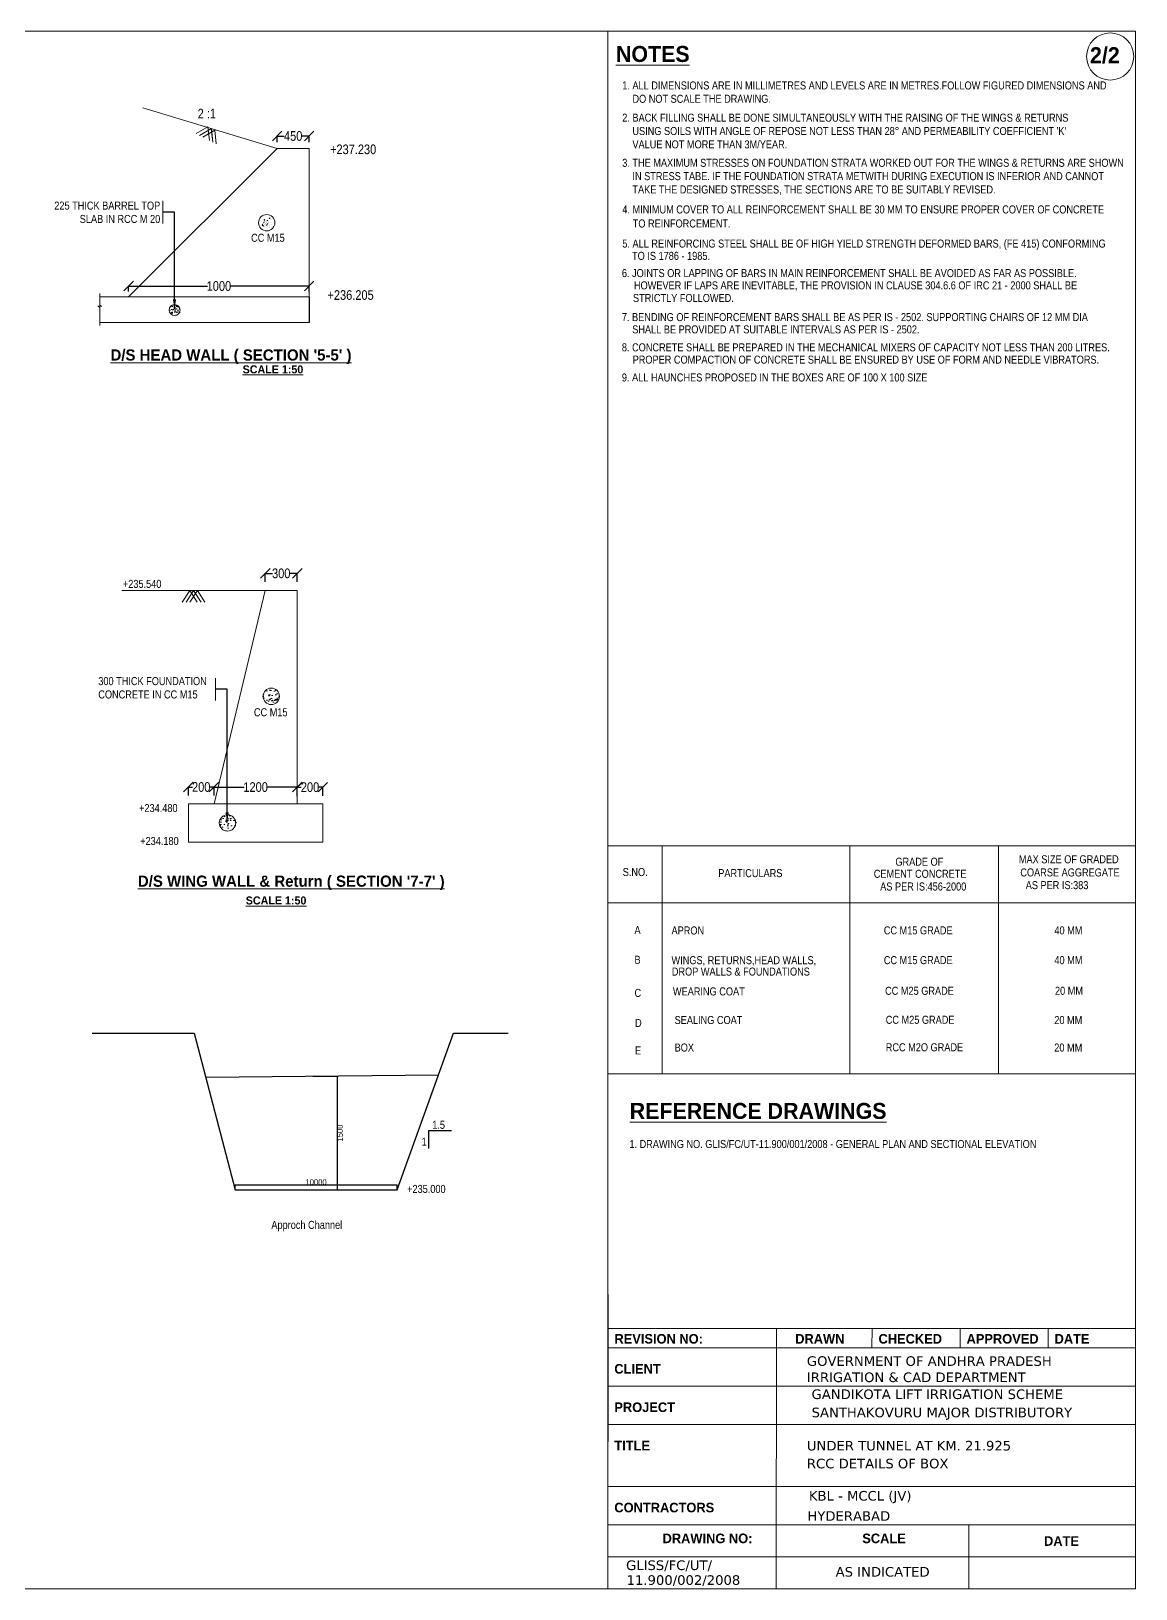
# Model space of a CAD drawing. Header units: inches. Extents: x -679659 to -168020, y 530076 to 1078123.
# Drawn here: x -202532 to -168020, y 530076 to 578737 of the extents above; entities that cross this region are included whole.
import ezdxf

# ---------------------------------------------------------------- set-up
doc = ezdxf.new("R2010")
doc.units = ezdxf.units.IN
doc.header["$LTSCALE"] = 1000
doc.header["$MEASUREMENT"] = 0
for name, color, linetype in [('abutment', 6, 'Continuous'), ('MAIN', 7, 'Continuous'), ('STEEL', 5, 'Continuous'), ('TEXT_GENERAL', 4, 'Continuous')]:
    doc.layers.add(name, color=color, linetype=linetype)
doc.styles.add('ARIAL NARROW', font='ARIALN.TTF')
doc.styles.add('CITYBLUEPR', font='cityb___.ttf')
doc.styles.add('VERDANA', font='verdana.ttf')
doc.dimstyles.new('STANDARD$0', dxfattribs={"dimscale": 88.888889, "dimtxt": 0.02, "dimasz": 0.02, "dimexe": 0.05, "dimexo": 0.1, "dimgap": 0.002, "dimtad": 2, "dimdec": 0, "dimzin": 1, "dimdsep": 46, "dimtxsty": 'Standard', "dimblk": 'OBLIQUE', "dimcen": 0.09, "dimadec": 0, "dimazin": 0, "dimtfac": 1, "dimtdec": 4, "dimtofl": 0, "dimtmove": 0, "dimatfit": 3, "dimfxl": 1, "dimtolj": 1, "dimtzin": 1, "dimarcsym": 0})
doc.dimstyles.new('STANDARD$7', dxfattribs={"dimtxt": 2, "dimasz": 2, "dimexe": 1.25, "dimexo": 0.625, "dimtad": 1, "dimdec": 0, "dimlfac": 0.5, "dimdsep": 46, "dimtxsty": 'Standard', "dimblk": 'OBLIQUE', "dimcen": 2.5, "dimadec": 0, "dimazin": 0, "dimtfac": 1, "dimtdec": 0, "dimtmove": 0, "dimatfit": 3, "dimfxl": 1, "dimtolj": 1, "dimtzin": 0, "dimarcsym": 0})

# ---------------------------------------------------------------- blocks, each defined once
blk = doc.blocks.new('_Oblique')
at = {"color": 0, "linetype": 'ByBlock', "lineweight": -2}
blk.add_line((-0.5, -0.5), (0.5, 0.5), dxfattribs=at)
blk = doc.blocks.new('*D63')
at = {"layer": 'Defpoints', "color": 0, "transparency": 16777216}
for p in [(-194846, 575268), (-193846, 575461), (-193846, 575268)]:
    blk.add_point(p, dxfattribs=at)
at = {"layer": 'STEEL', "color": 0, "lineweight": -2, "transparency": 16777216}
for p, q in [((-194846, 575268), (-194846, 575462)), ((-194846, 575461), (-194623, 575461)), ((-193846, 575461), (-194069, 575461)), ((-193846, 575268), (-193846, 575462))]:
    blk.add_line(p, q, dxfattribs=at)
at = {"layer": 'STEEL', "color": 0, "lineweight": -2, "transparency": 16777216, "xscale": 300, "yscale": 300, "zscale": 300, "rotation": 180}
blk.add_blockref('_Oblique', (-194846, 575461), dxfattribs=at)
at = {"layer": 'STEEL', "color": 0, "lineweight": -2, "transparency": 16777216, "xscale": 300, "yscale": 300, "zscale": 300}
blk.add_blockref('_Oblique', (-193846, 575461), dxfattribs=at)
at = {"layer": 'STEEL', "color": 0, "lineweight": 9, "transparency": 16777216, "insert": (-194346, 575461), "char_height": 300, "attachment_point": 5, "style": 'ARIAL NARROW'}
blk.add_mtext('\\A1;450', dxfattribs=at)
blk = doc.blocks.new('*D64')
at = {"layer": 'Defpoints', "color": 0, "transparency": 16777216}
for p in [(-199486, 570604), (-193846, 570774), (-193846, 570604)]:
    blk.add_point(p, dxfattribs=at)
at = {"layer": 'STEEL', "color": 0, "lineweight": -2, "transparency": 16777216}
for p, q in [((-199486, 570605), (-199486, 570776)), ((-199486, 570774), (-197022, 570774)), ((-193846, 570774), (-196310, 570774)), ((-193846, 570605), (-193846, 570776))]:
    blk.add_line(p, q, dxfattribs=at)
at = {"layer": 'STEEL', "color": 0, "lineweight": -2, "transparency": 16777216, "xscale": 300, "yscale": 300, "zscale": 300, "rotation": 180}
blk.add_blockref('_Oblique', (-199486, 570774), dxfattribs=at)
at = {"layer": 'STEEL', "color": 0, "lineweight": -2, "transparency": 16777216, "xscale": 300, "yscale": 300, "zscale": 300}
blk.add_blockref('_Oblique', (-193846, 570774), dxfattribs=at)
at = {"layer": 'STEEL', "color": 0, "lineweight": 9, "transparency": 16777216, "insert": (-196666, 570774), "char_height": 300, "attachment_point": 5, "style": 'ARIAL NARROW'}
blk.add_mtext('\\A1;1000', dxfattribs=at)
blk = doc.blocks.new('*D31')
at = {"layer": 'Defpoints', "color": 0, "transparency": 16777216}
for p in [(-194219, 561798), (-195219, 561532), (-194219, 561532)]:
    blk.add_point(p, dxfattribs=at)
at = {"layer": 'STEEL', "color": 0, "lineweight": -2, "transparency": 16777216}
for p, q in [((-195219, 561532), (-195219, 561800)), ((-195219, 561798), (-194990, 561798)), ((-194219, 561798), (-194447, 561798)), ((-194219, 561532), (-194219, 561800))]:
    blk.add_line(p, q, dxfattribs=at)
at = {"layer": 'STEEL', "color": 0, "lineweight": -2, "transparency": 16777216, "xscale": 300, "yscale": 300, "zscale": 300, "rotation": 180}
blk.add_blockref('_Oblique', (-195219, 561798), dxfattribs=at)
at = {"layer": 'STEEL', "color": 0, "lineweight": -2, "transparency": 16777216, "xscale": 300, "yscale": 300, "zscale": 300}
blk.add_blockref('_Oblique', (-194219, 561798), dxfattribs=at)
at = {"layer": 'STEEL', "color": 0, "lineweight": 9, "transparency": 16777216, "insert": (-194719, 561798), "char_height": 300, "attachment_point": 5, "style": 'ARIAL NARROW'}
blk.add_mtext('\\A1;300', dxfattribs=at)
blk = doc.blocks.new('*D32')
at = {"layer": 'Defpoints', "color": 0, "transparency": 16777216}
for p in [(-197619, 554862), (-196819, 555123), (-196819, 554861)]:
    blk.add_point(p, dxfattribs=at)
at = {"layer": 'STEEL', "color": 0, "lineweight": -2, "transparency": 16777216}
for p, q in [((-197619, 554862), (-197619, 555124)), ((-197619, 555123), (-197493, 555123)), ((-196819, 555123), (-196944, 555123)), ((-196819, 554862), (-196819, 555124))]:
    blk.add_line(p, q, dxfattribs=at)
at = {"layer": 'STEEL', "color": 0, "lineweight": -2, "transparency": 16777216, "xscale": 300, "yscale": 300, "zscale": 300, "rotation": 180}
blk.add_blockref('_Oblique', (-197619, 555123), dxfattribs=at)
at = {"layer": 'STEEL', "color": 0, "lineweight": -2, "transparency": 16777216, "xscale": 300, "yscale": 300, "zscale": 300}
blk.add_blockref('_Oblique', (-196819, 555123), dxfattribs=at)
at = {"layer": 'STEEL', "color": 0, "lineweight": 9, "transparency": 16777216, "insert": (-197219, 555123), "char_height": 300, "attachment_point": 5, "style": 'ARIAL NARROW'}
blk.add_mtext('\\A1;200', dxfattribs=at)
blk = doc.blocks.new('*D33')
at = {"layer": 'Defpoints', "color": 0, "transparency": 16777216}
for p in [(-196819, 554861), (-194219, 555121), (-194219, 554861)]:
    blk.add_point(p, dxfattribs=at)
at = {"layer": 'STEEL', "color": 0, "lineweight": -2, "transparency": 16777216}
for p, q in [((-196819, 554862), (-196819, 555123)), ((-196819, 555121), (-195875, 555121)), ((-194219, 555121), (-195163, 555121)), ((-194219, 554862), (-194219, 555123))]:
    blk.add_line(p, q, dxfattribs=at)
at = {"layer": 'STEEL', "color": 0, "lineweight": -2, "transparency": 16777216, "xscale": 300, "yscale": 300, "zscale": 300, "rotation": 180}
blk.add_blockref('_Oblique', (-196819, 555121), dxfattribs=at)
at = {"layer": 'STEEL', "color": 0, "lineweight": -2, "transparency": 16777216, "xscale": 300, "yscale": 300, "zscale": 300}
blk.add_blockref('_Oblique', (-194219, 555121), dxfattribs=at)
at = {"layer": 'STEEL', "color": 0, "lineweight": 9, "transparency": 16777216, "insert": (-195519, 555121), "char_height": 300, "attachment_point": 5, "style": 'ARIAL NARROW'}
blk.add_mtext('\\A1;1200', dxfattribs=at)
blk = doc.blocks.new('*D34')
at = {"layer": 'Defpoints', "color": 0, "transparency": 16777216}
for p in [(-194219, 554843), (-193419, 555120), (-193419, 554851)]:
    blk.add_point(p, dxfattribs=at)
at = {"layer": 'STEEL', "color": 0, "lineweight": -2, "transparency": 16777216}
for p, q in [((-194219, 554843), (-194219, 555121)), ((-194219, 555120), (-194093, 555120)), ((-193419, 555120), (-193544, 555120)), ((-193419, 554852), (-193419, 555121))]:
    blk.add_line(p, q, dxfattribs=at)
at = {"layer": 'STEEL', "color": 0, "lineweight": -2, "transparency": 16777216, "xscale": 300, "yscale": 300, "zscale": 300, "rotation": 180}
blk.add_blockref('_Oblique', (-194219, 555120), dxfattribs=at)
at = {"layer": 'STEEL', "color": 0, "lineweight": -2, "transparency": 16777216, "xscale": 300, "yscale": 300, "zscale": 300}
blk.add_blockref('_Oblique', (-193419, 555120), dxfattribs=at)
at = {"layer": 'STEEL', "color": 0, "lineweight": 9, "transparency": 16777216, "insert": (-193819, 555120), "char_height": 300, "attachment_point": 5, "style": 'ARIAL NARROW'}
blk.add_mtext('\\A1;200', dxfattribs=at)
blk = doc.blocks.new('*D98')
at = {"layer": 'Defpoints', "color": 0, "transparency": 16777216}
for p in [(-193743, 546094), (-193743, 542536), (-192971, 542536)]:
    blk.add_point(p, dxfattribs=at)
at = {"layer": 'STEEL', "color": 0, "lineweight": -2, "transparency": 16777216}
for p, q in [((-193734, 546094), (-192967, 546094)), ((-192971, 546094), (-192971, 542536)), ((-193734, 542536), (-192967, 542536))]:
    blk.add_line(p, q, dxfattribs=at)
at = {"layer": 'STEEL', "color": 0, "lineweight": -2, "transparency": 16777216, "xscale": 1.777777777777778, "yscale": 1.777777777777778, "zscale": 1.777777777777778}
for p, rotation in [((-192971, 546094), 90), ((-192971, 542536), 270)]:
    blk.add_blockref('_Oblique', p, dxfattribs=dict(at, rotation=rotation))
at = {"layer": 'STEEL', "color": 0, "transparency": 16777216, "insert": (-192882, 544315), "char_height": 1.78, "attachment_point": 5, "rotation": 90}
blk.add_mtext('\\A1;{\\H100x;1500}', dxfattribs=at)
blk = doc.blocks.new('*D99')
at = {"layer": 'Defpoints', "color": 0, "transparency": 16777216}
for p in [(-191101, 542693), (-196162, 542536), (-191101, 542536)]:
    blk.add_point(p, dxfattribs=at)
at = {"layer": 'STEEL', "color": 0, "lineweight": -2, "transparency": 16777216}
for p, q in [((-196162, 542545), (-196162, 542697)), ((-196162, 542693), (-191101, 542693)), ((-191101, 542545), (-191101, 542697))]:
    blk.add_line(p, q, dxfattribs=at)
at = {"layer": 'STEEL', "color": 0, "lineweight": -2, "transparency": 16777216, "xscale": 1.777777777777778, "yscale": 1.777777777777778, "zscale": 1.777777777777778, "rotation": 180}
blk.add_blockref('_Oblique', (-196162, 542693), dxfattribs=at)
at = {"layer": 'STEEL', "color": 0, "lineweight": -2, "transparency": 16777216, "xscale": 1.777777777777778, "yscale": 1.777777777777778, "zscale": 1.777777777777778}
blk.add_blockref('_Oblique', (-191101, 542693), dxfattribs=at)
at = {"layer": 'STEEL', "color": 0, "transparency": 16777216, "insert": (-193631, 542782), "char_height": 1.78, "attachment_point": 5}
blk.add_mtext('\\A1;{\\H100x;10000}', dxfattribs=at)

msp = doc.modelspace()

# ---------------------------------------------------------------- hatches: boundary and pattern name
at = {"linetype": 'ByBlock', "lineweight": 9}
h = msp.add_hatch(dxfattribs=at)
h.set_pattern_fill('AR-CONC', color=0, scale=30, style=0)
h.set_pattern_definition([(50, (-732644.68, 378019.34), (215.178055, -18.82564), [22.5, -247.5]), (355, (-732644.68, 378019.34), (-41.6254, 225.65764), [18, -198]), (100.4514, (-732626.75, 378017.77), (173.552815, 206.83186), [19.12206, -210.34263]), (46.1842, (-732644.68, 378079.34), (320.17231, -49.6557), [33.75, -371.25]), (96.6356, (-732618, 378075.2), (280.39881, 292.23536), [28.68309, -315.5139]), (351.1842, (-732644.68, 378079.34), (280.39858, 292.23558), [27, -297]), (21, (-732614.68, 378064.34), (179.072116, -120.785667), [22.5, -247.5]), (326, (-732614.68, 378064.34), (72.9946, 217.54501), [18, -198]), (71.4514, (-732599.76, 378054.27), (252.06679, 96.75915), [19.12206, -210.34263]), (37.5, (-732644.68, 378019.34), (3.647957, 99.868156), [0, -195.6, 0, -201, 0, -198.75]), (7.5, (-732644.68, 378019.34), (78.920861, 118.323514), [0, -114.6, 0, -191.1, 0, -75.75]), (327.5, (-732711.58, 378019.34), (160.146731, -6.766462), [0, -75, 0, -234, 0, -310.5]), (317.5, (-732741.58, 378019.34), (174.95585, 30.031495), [0, -97.5, 0, -155.4, 0, -220.5])])
edge = h.paths.add_edge_path()
edge.add_arc((-198050.5, 570024.8), 171, 0, 360)
h = msp.add_hatch(dxfattribs=at)
h.set_pattern_fill('AR-CONC', color=0, scale=45, style=0)
h.set_pattern_definition([(50, (-1015941.44, 249476.06), (322.76708, -28.23846), [33.75, -371.25]), (355, (-1015941.44, 249476.06), (-62.4381, 338.48646), [27, -297]), (100.4514, (-1015914.54, 249473.7), (260.32922, 310.24779), [28.68309, -315.51395]), (46.1842, (-1015941.44, 249566.06), (480.25847, -74.48356), [50.625, -556.875]), (96.6356, (-1015901.4, 249559.85), (420.59822, 438.35304), [43.02463, -473.27085]), (351.1842, (-1015941.44, 249566.06), (420.59788, 438.35337), [40.5, -445.5]), (21, (-1015896.44, 249543.56), (268.60817, -181.1785), [33.75, -371.25]), (326, (-1015896.44, 249543.56), (109.4919, 326.31752), [27, -297]), (71.4514, (-1015874.06, 249528.46), (378.10018, 145.13872), [28.68309, -315.51395]), (37.5, (-1015941.44, 249476.06), (5.471935, 149.802234), [0, -293.4, 0, -301.5, 0, -298.125]), (7.5, (-1015941.44, 249476.06), (118.381292, 177.48527), [0, -171.9, 0, -286.65, 0, -113.625]), (327.5, (-1016041.79, 249476.06), (240.220096, -10.149692), [0, -112.5, 0, -351, 0, -465.75]), (317.5, (-1016086.8, 249476.06), (262.433776, 45.04724), [0, -146.25, 0, -233.1, 0, -330.75])])
edge = h.paths.add_edge_path()
edge.add_arc((-195031.4, 557956.8), 256.4, 0, 360)
h = msp.add_hatch(dxfattribs=at)
h.set_pattern_fill('AR-CONC', color=0, scale=45, style=0)
h.set_pattern_definition([(50, (-1017301.66, 249921.8), (322.76708, -28.23846), [33.75, -371.25]), (355, (-1017301.66, 249921.8), (-62.4381, 338.48646), [27, -297]), (100.4514, (-1017274.76, 249919.46), (260.32922, 310.24779), [28.68309, -315.51395]), (46.1842, (-1017301.66, 250011.8), (480.25847, -74.48356), [50.625, -556.875]), (96.6356, (-1017261.64, 250005.6), (420.59822, 438.35304), [43.02463, -473.27085]), (351.1842, (-1017301.66, 250011.8), (420.59788, 438.35337), [40.5, -445.5]), (21, (-1017256.66, 249989.3), (268.60817, -181.1785), [33.75, -371.25]), (326, (-1017256.66, 249989.3), (109.4919, 326.31752), [27, -297]), (71.4514, (-1017234.27, 249974.2), (378.10018, 145.13872), [28.68309, -315.51395]), (37.5, (-1017301.66, 249921.81), (5.471935, 149.802234), [0, -293.4, 0, -301.5, 0, -298.125]), (7.5, (-1017301.66, 249921.81), (118.381292, 177.48527), [0, -171.9, 0, -286.65, 0, -113.625]), (327.5, (-1017402.01, 249921.81), (240.220096, -10.149692), [0, -112.5, 0, -351, 0, -465.75]), (317.5, (-1017447, 249921.8), (262.433776, 45.04724), [0, -146.25, 0, -233.1, 0, -330.75])])
edge = h.paths.add_edge_path()
edge.add_arc((-196398.5, 554002.9), 256.4, 0, 360)

# ---------------------------------------------------------------- linework, layer by layer
at = {"color": 0, "linetype": 'ByBlock', "lineweight": 9}
for p, q in [((-242633.4, 578737.2), (-168030, 578737.2)), ((-233107.8, 578737.2), (-168030, 578737.2)), ((-199044.8, 576342.5), (-194845.8, 575072.7)), ((-194845.8, 575072.7), (-199485.8, 570432.7)), ((-194845.8, 575072.7), (-193845.8, 575072.7)), ((-193845.8, 575072.7), (-193845.8, 570432.7)), ((-198414.9, 573432.4), (-198414.9, 572732.4)), ((-200385.9, 570540.1), (-200385.9, 570174.6)), ((-199485.8, 570432.7), (-200385.9, 570432.7)), ((-193845.8, 570432.7), (-200385.9, 570432.7)), ((-200328.1, 570145.8), (-200447.6, 570145.8)), ((-200447.6, 570145.8), (-200385.3, 570102.5)), ((-200385.9, 570174.6), (-200328.1, 570145.8)), ((-200385.3, 570102.5), (-200385.9, 569540.1)), ((-193845.8, 569632.7), (-200385.8, 569632.7)), ((-195218.5, 561263), (-199698.5, 561263)), ((-195218.5, 561263), (-199698.5, 561263)), ((-197577.9, 561263.9), (-197813.2, 560903.5)), ((-197577.9, 561263), (-197813.2, 560902.5)), ((-197458.5, 561263.9), (-197693.8, 560903.5)), ((-197458.5, 561263), (-197693.8, 560902.5)), ((-197577.9, 561263), (-197342.7, 560902.5)), ((-197339.1, 561263.9), (-197574.4, 560903.5)), ((-197339.1, 561263), (-197574.4, 560902.5)), ((-197458.5, 561263.9), (-197223.2, 560903.5)), ((-197458.5, 561263), (-197223.2, 560902.5)), ((-197339.1, 561263.9), (-197103.8, 560903.5)), ((-197339.1, 561263), (-197103.8, 560902.5)), ((-195218.5, 561263), (-196818.5, 554599)), ((-194218.5, 561263), (-195218.5, 561263)), ((-194218.5, 554599), (-194218.5, 561263)), ((-196769.4, 558526.6), (-196769.4, 557826.6)), ((-197618.5, 554599), (-194218.5, 554599)), ((-196818.5, 554599), (-197618.5, 554599)), ((-197618.5, 554599), (-197618.5, 553399)), ((-194218.5, 554599), (-193418.5, 554599)), ((-193418.5, 554599), (-193418.5, 553399)), ((-197618.5, 553399), (-193418.5, 553399)), ((-168030, 530076), (-242633.4, 530076))]:
    msp.add_line(p, q, dxfattribs=at)
at = {"layer": 'MAIN', "color": 0, "linetype": 'Continuous', "lineweight": 9}
for p, q in [((-168030, 578737.2), (-168030, 536354.2)), ((-168030, 578737.2), (-168030, 530076)), ((-184519.8, 565781.4), (-184519.8, 555610.2))]:
    msp.add_line(p, q, dxfattribs=at)
at = {"layer": 'STEEL', "color": 0}
for p, q in [((-193845.8, 570432.7), (-193845.8, 569632.7)), ((-200626.5, 547439.2), (-197435.5, 547439.2)), ((-197435.5, 547439.2), (-196162, 542535.7)), ((-191100.5, 542535.7), (-189340, 547439.2)), ((-189340, 547439.2), (-187634.5, 547439.2)), ((-197076.5, 546056.9), (-189807.1, 546138.2)), ((-190108, 543833.2), (-190108, 544397.7)), ((-190108, 544397.7), (-189401.5, 544397.7)), ((-196162, 542535.7), (-191100.5, 542535.7))]:
    msp.add_line(p, q, dxfattribs=at)
at = {"layer": 'STEEL', "color": 0, "lineweight": 9}
msp.add_circle((-168821.5, 577945.3), 737.2, dxfattribs=at)
at = {"layer": 'TEXT_GENERAL', "color": 0, "lineweight": 9}
for p, q in [((-184519.8, 536354.2), (-184519.8, 578737.2)), ((-184519.8, 530076), (-184519.8, 578737.2)), ((-197009.8, 575752.7), (-197381.5, 575535.5)), ((-196903, 575699.3), (-197274.6, 575482.1)), ((-197009.8, 575752.7), (-196960.6, 575325.1)), ((-196903.4, 575698.5), (-196854.2, 575270.9)), ((-196903, 575699.3), (-196853.8, 575271.7)), ((-196796.6, 575645.1), (-197168.2, 575427.9)), ((-196796.6, 575645.1), (-196747.4, 575217.5)), ((-196796.2, 575645.9), (-196747, 575218.3)), ((-195270.4, 572751.1), (-195261.2, 572762.1)), ((-195270.4, 572751.1), (-195259.1, 572750.1)), ((-195268.8, 572801.7), (-195268.8, 572801.7)), ((-195262.7, 572762.4), (-195262.7, 572762.4)), ((-195262, 572748.3), (-195262, 572748.3)), ((-195259, 572749.8), (-195261.2, 572761.8)), ((-195256.9, 572854.2), (-195245.5, 572853.2)), ((-195256.8, 572854.2), (-195250.5, 572861.6)), ((-195255.7, 572813.8), (-195242.3, 572818.9)), ((-195255.7, 572813.8), (-195246.2, 572807.4)), ((-195245.4, 572852.9), (-195247, 572861.6)), ((-195246.2, 572807.4), (-195242.3, 572818.9)), ((-195242.5, 572775.3), (-195242.5, 572775.3)), ((-195227.5, 572859.6), (-195227.5, 572859.6)), ((-195226.4, 572776.6), (-195226.4, 572776.6)), ((-195215.3, 572795.8), (-195215.3, 572795.8)), ((-195204.1, 572861), (-195204.1, 572861)), ((-195186.2, 572751), (-195186.2, 572751)), ((-195172.2, 572752.6), (-195172.2, 572752.6)), ((-195169.9, 572816), (-195169.9, 572816)), ((-195167.6, 572802.1), (-195167.6, 572802.1)), ((-195164.9, 572819.2), (-195150, 572834.7)), ((-195164.8, 572819.1), (-195147.9, 572816.5)), ((-195147.9, 572816.6), (-195150, 572834.7)), ((-195131.4, 572794.4), (-195131.4, 572794.4)), ((-195124.7, 572772.3), (-195124.7, 572772.3)), ((-195094.3, 572887.1), (-195077.2, 572885.6)), ((-195094.1, 572887.1), (-195080.4, 572903.5)), ((-195077, 572885.1), (-195080.3, 572903)), ((-195057.1, 572841.1), (-195057.1, 572841.1)), ((-195025.5, 572772.7), (-195025.5, 572772.7)), ((-195022, 572867.8), (-195022, 572867.8)), ((-195311.7, 572693.2), (-195302.5, 572704.2)), ((-195311.7, 572693.2), (-195300.4, 572692.2)), ((-195310.1, 572661.5), (-195300.6, 572655.1)), ((-195310, 572661.5), (-195296.7, 572666.6)), ((-195304, 572704.5), (-195304, 572704.5)), ((-195303.3, 572690.3), (-195303.3, 572690.3)), ((-195300.3, 572691.9), (-195302.5, 572703.9)), ((-195300.6, 572655.1), (-195296.7, 572666.6)), ((-195289.7, 572650.6), (-195274.9, 572666.1)), ((-195289.7, 572650.5), (-195272.7, 572647.9)), ((-195272.8, 572648), (-195274.9, 572666.1)), ((-195255.6, 572696.6), (-195255.6, 572696.6)), ((-195249.4, 572626.6), (-195249.4, 572626.6)), ((-195237.3, 572695.4), (-195237.3, 572695.4)), ((-195233.6, 572631), (-195233.6, 572631)), ((-195212.3, 572724), (-195212.3, 572724)), ((-195207.4, 572655.4), (-195207.4, 572655.4)), ((-195205, 572718.8), (-195205, 572718.8)), ((-195183.5, 572706.1), (-195183.5, 572706.1)), ((-195175.1, 572681.2), (-195163.7, 572680.2)), ((-195175, 572681.3), (-195165.8, 572692.2)), ((-195163.6, 572680), (-195165.8, 572691.9)), ((-195150, 572722.9), (-195145.7, 572724.6)), ((-195150, 572722.9), (-195140.5, 572716.5)), ((-195147.7, 572622.3), (-195147.7, 572622.3)), ((-195140.5, 572716.5), (-195137.8, 572724.6)), ((-195126.2, 572714.5), (-195126.2, 572714.5)), ((-195083.8, 572594), (-195083.8, 572594)), ((-195079.9, 572703.2), (-195079.9, 572703.2)), ((-195078.2, 572626.9), (-195078.2, 572626.9)), ((-195012.3, 572603.4), (-195012.3, 572603.4)), ((-195008.6, 572706.7), (-195008.6, 572706.7)), ((-194971.6, 572627.7), (-194954.5, 572626.2)), ((-194971.5, 572627.7), (-194957.7, 572644.1)), ((-198053.4, 569953.5), (-198042, 569952.5)), ((-198053.3, 569953.5), (-198044.1, 569964.5)), ((-198041.9, 569952.2), (-198044.1, 569964.2)), ((-198043.2, 570091.5), (-198028.4, 570107)), ((-198043.2, 570091.4), (-198026.2, 570088.8)), ((-198026.2, 570088.8), (-198028.3, 570106.9)), ((-198028.3, 569995.2), (-198024, 569996.8)), ((-198028.3, 569995.2), (-198018.8, 569988.8)), ((-198018.8, 569988.8), (-198016.1, 569996.8)), ((-198004.5, 569986.8), (-198004.5, 569986.8)), ((-195003.1, 557804), (-195003.1, 557804)), ((-194968.7, 557828.6), (-194968.7, 557828.6)), ((-194884.6, 557976.9), (-194884.6, 557976.9)), ((-194881.2, 558072.1), (-194881.2, 558072.1)), ((-194871.4, 557807.6), (-194871.4, 557807.6)), ((-194867.8, 557910.9), (-194867.8, 557910.9)), ((-196401.5, 553931.6), (-196390.1, 553930.6)), ((-196401.4, 553931.6), (-196392.2, 553942.6)), ((-196396.2, 554066.4), (-196396.2, 554066.4)), ((-196394, 554052.5), (-196394, 554052.5)), ((-196390, 553930.3), (-196392.2, 553942.3)), ((-196391.2, 554069.6), (-196376.4, 554085.1)), ((-196391.2, 554069.5), (-196374.3, 554066.9)), ((-196374.3, 554067), (-196376.4, 554085)), ((-196376.3, 553973.3), (-196372, 553974.9)), ((-196376.3, 553973.3), (-196366.9, 553966.9)), ((-196366.9, 553966.9), (-196364.2, 553974.9)), ((-196352.6, 553964.9), (-196352.6, 553964.9)), ((-182813.8, 553286.1), (-182816, 546172.8)), ((-176951.3, 553286.1), (-176953.6, 546172.8)), ((-172311.8, 553286.1), (-172314.1, 546168.5)), ((-184490, 551510.6), (-168030, 551510.6)), ((-184519.8, 530076), (-184509.5, 539276.2)), ((-184509.5, 538210.2), (-168019.8, 538210.2)), ((-179251.5, 538210.2), (-179260.4, 530076)), ((-176261.4, 538210.2), (-176262.9, 537610.2)), ((-173511.4, 538210.2), (-173512.9, 537610.2)), ((-170761.4, 538210.2), (-170762.9, 537610.2)), ((-184512.9, 537610.2), (-168019.8, 537610.2)), ((-184512.9, 536410.2), (-168019.8, 536410.2)), ((-184512.9, 535210.2), (-168019.8, 535210.2)), ((-184512.9, 533276.1), (-168019.8, 533276.1)), ((-184519.8, 532076), (-168019.8, 532076)), ((-184519.8, 532076), (-168019.8, 532076)), ((-173240.8, 532076), (-173240.8, 530076)), ((-184519.8, 531076), (-168019.8, 531076))]:
    msp.add_line(p, q, dxfattribs=at)
msp.add_lwpolyline([(-184519.8, 546168.5), (-168032.3, 546168.5), (-168030, 553286.1), (-184517.5, 553286.1)], close=True, dxfattribs=at)
for centre, radius in [((-195172.2, 572752.6), 256.4), ((-198050.5, 570024.8), 171), ((-195031.4, 557956.8), 256.4), ((-196398.5, 554002.9), 256.4)]:
    msp.add_circle(centre, radius, dxfattribs=at)

# ---------------------------------------------------------------- texts
at = {"color": 0, "lineweight": 9}
for s, style, p in [('REVISION NO:', 'CITYBLUEPR', (-184308.9, 537736.6)), ('DRAWN', 'CITYBLUEPR', (-178661.8, 537736.6)), ('CHECKED', 'CITYBLUEPR', (-176058.9, 537736.6)), ('APPROVED', 'CITYBLUEPR', (-173308.9, 537736.6)), ('DATE', 'CITYBLUEPR', (-170558.9, 537736.6)), ('GOVERNMENT OF ANDHRA PRADESH', 'VERDANA', (-178297.7, 537041.5)), ('CLIENT', 'CITYBLUEPR', (-184312.2, 536800)), ('IRRIGATION & CAD DEPARTMENT', 'VERDANA', (-178297.7, 536535.9)), ('GANDIKOTA LIFT IRRIGATION SCHEME', 'VERDANA', (-178149.7, 536005.8)), ('PROJECT', 'CITYBLUEPR', (-184312.2, 535600)), ('SANTHAKOVURU MAJOR DISTRIBUTORY', 'VERDANA', (-178149.7, 535436.2)), ('TITLE', 'CITYBLUEPR', (-184312.2, 534400)), ('UNDER TUNNEL AT KM. 21.925', 'VERDANA', (-178297.7, 534398.8)), ('RCC DETAILS OF BOX', 'VERDANA', (-178297.7, 533840.1)), ('KBL - MCCL (JV)', 'VERDANA', (-178234.6, 532833.2)), ('CONTRACTORS', 'CITYBLUEPR', (-184312.2, 532466)), ('HYDERABAD', 'VERDANA', (-178280, 532201.4)), ('DRAWING NO:', 'CITYBLUEPR', (-182805.9, 531502.4)), ('SCALE', 'CITYBLUEPR', (-176566.6, 531502.4)), ('DATE', 'CITYBLUEPR', (-170887.9, 531419.7)), ('GLISS/FC/UT/', 'VERDANA', (-183946.8, 530663.3)), ('11.900/002/2008', 'VERDANA', (-183928.5, 530200.7)), ('AS INDICATED', 'VERDANA', (-177399.2, 530458))]:
    msp.add_text(s, height=300, dxfattribs=dict(at, style=style)).set_placement(p)
at = {"layer": 'abutment', "color": 0, "lineweight": 9, "style": 'ARIAL NARROW'}
for s, p in [('4. MINIMUM COVER TO ALL REINFORCEMENT SHALL BE 30 MM TO ENSURE PROPER COVER OF CONCRETE', (-184063.3, 573043.2)), (' TO REINFORCEMENT.', (-183816.2, 572603.9)), ('5. ALL REINFORCING STEEL SHALL BE OF HIGH YIELD STRENGTH DEFORMED BARS, (FE 415) CONFORMING', (-184063.3, 571976.3)), (' TO IS 1786 - 1985.', (-183839, 571592.3)), ('6. JOINTS OR LAPPING OF BARS IN MAIN REINFORCEMENT SHALL BE AVOIDED AS FAR AS POSSIBLE.', (-184077.3, 571054.5)), ('HOWEVER IF LAPS ARE INEVITABLE, THE PROVISION IN CLAUSE 304.6.6 OF IRC 21 - 2000 SHALL BE ', (-183700.5, 570670.5)), ('STRICTLY FOLLOWED.', (-183729.4, 570276.6)), ('7. BENDING OF REINFORCEMENT BARS SHALL BE AS PER IS - 2502. SUPPORTING CHAIRS OF 12 MM DIA ', (-184077.3, 569679.7)), ('SHALL BE PROVIDED AT SUITABLE INTERVALS AS PER IS - 2502.', (-183754.2, 569295.7)), ('8. CONCRETE SHALL BE PREPARED IN THE MECHANICAL MIXERS OF CAPACITY NOT LESS THAN 200 LITRES.', (-184077.3, 568734.9)), (' PROPER COMPACTION OF CONCRETE SHALL BE ENSURED BY USE OF FORM AND NEEDLE VIBRATORS.', (-183820, 568350.9)), ('9. ALL HAUNCHES PROPOSED IN THE BOXES ARE OF 100 X 100 SIZE', (-184077.3, 567793.9))]:
    msp.add_text(s, height=250, dxfattribs=at).set_placement(p)
at = {"layer": 'abutment', "color": 0, "lineweight": 9, "char_height": 250, "style": 'ARIAL NARROW'}
for s, insert, attachment_point in [('225 THICK BARREL TOP \\PSLAB IN RCC M 20', (-198499.3, 573077.3), 6), (' CC M15', (-194610.2, 572281), 6), ('+235.540', (-199665.6, 561468.8), 4), ('300 THICK FOUNDATION \\PCONCRETE IN CC M15', (-200434.1, 558223.7), 4), (' CC M15', (-195651.4, 557458.4), 4), ('+234.480', (-197958.6, 554465.9), 6), ('+234.180', (-197923.2, 553437.1), 6), ('1.5', (-189604, 544570.3), 6), ('1', (-190176.5, 544047.2), 6), ('+235.000', (-189584, 542567.3), 6), ('Approch Channel', (-192814.5, 541408.3), 6)]:
    msp.add_mtext(s, dxfattribs=dict(at, insert=insert, attachment_point=attachment_point))
at = {"layer": 'STEEL', "color": 0, "lineweight": 9, "char_height": 300, "attachment_point": 6, "style": 'ARIAL NARROW'}
for s, insert in [('2 :1', (-196756.4, 576161.5)), ('+237.230', (-191751.6, 575043.3)), ('+236.205', (-191830.8, 570491.6))]:
    msp.add_mtext(s, dxfattribs=dict(at, insert=insert))
at = {"layer": 'TEXT_GENERAL', "color": 0, "lineweight": 9}
for s, height, style, p in [('%%UNOTES', 500, 'CITYBLUEPR', (-184262.7, 577774.7)), ('2/2', 500, 'CITYBLUEPR', (-169452.2, 577736.7)), ("%%UD/S HEAD WALL ( SECTION '5-5' )", 350, 'CITYBLUEPR', (-200053.1, 568445.6)), ('GRADE OF ', 250, 'ARIAL NARROW', (-175531.4, 552665.9)), ('MAX SIZE OF GRADED ', 250, 'ARIAL NARROW', (-171674.3, 552742)), ("%%UD/S WING WALL & Return ( SECTION '7-7' )", 350, 'CITYBLUEPR', (-199197.1, 552008.8)), ('S.NO.', 250, 'ARIAL NARROW', (-184050.4, 552343.6)), ('PARTICULARS', 250, 'ARIAL NARROW', (-181065.9, 552309.8)), ('CEMENT CONCRETE', 250, 'ARIAL NARROW', (-176206.7, 552288.9)), ('COARSE AGGREGATE ', 250, 'ARIAL NARROW', (-171628.4, 552331.9)), (' AS PER IS:456-2000', 250, 'ARIAL NARROW', (-176086.3, 551891.8)), (' AS PER IS:383', 250, 'ARIAL NARROW', (-171539.7, 551934.4)), ('A', 250, 'ARIAL NARROW', (-183683.5, 550531.8)), ('APRON', 250, 'ARIAL NARROW', (-182525.6, 550518.3)), ('CC M15 GRADE ', 250, 'ARIAL NARROW', (-175893.1, 550520.9)), ('40 MM', 250, 'ARIAL NARROW', (-170563.7, 550520.9)), ('B', 250, 'ARIAL NARROW', (-183683.5, 549602.9)), ('WINGS, RETURNS,HEAD WALLS, ', 250, 'ARIAL NARROW', (-182525.6, 549589.4)), ('DROP WALLS & FOUNDATIONS', 250, 'ARIAL NARROW', (-182516.2, 549233.9)), ('CC M15 GRADE ', 250, 'ARIAL NARROW', (-175893.1, 549592)), ('40 MM', 250, 'ARIAL NARROW', (-170563.7, 549592)), ('C', 250, 'ARIAL NARROW', (-183681.4, 548567.4)), ('WEARING COAT ', 250, 'ARIAL NARROW', (-182481.7, 548614.5)), ('CC M25 GRADE ', 250, 'ARIAL NARROW', (-175854.4, 548634.3)), ('20 MM', 250, 'ARIAL NARROW', (-170546.3, 548634.3)), ('SEALING COAT  ', 250, 'ARIAL NARROW', (-182429, 547720.4)), ('CC M25 GRADE ', 250, 'ARIAL NARROW', (-175833.1, 547728.2)), ('20 MM', 250, 'ARIAL NARROW', (-170567.6, 547719.7)), ('D', 250, 'ARIAL NARROW', (-183665.9, 547629)), ('E', 250, 'ARIAL NARROW', (-183665.9, 546769.9)), ('BOX', 250, 'ARIAL NARROW', (-182429, 546861.4)), ('RCC M2O GRADE ', 250, 'ARIAL NARROW', (-175833.1, 546869.2)), ('20 MM', 250, 'ARIAL NARROW', (-170567.6, 546860.6)), ('%%UREFERENCE DRAWINGS', 500, 'CITYBLUEPR', (-183833, 544756.7)), ('1. DRAWING NO. GLIS/FC/UT-11.900/001/2008 - GENERAL PLAN AND SECTIONAL ELEVATION', 250, 'ARIAL NARROW', (-183841.4, 543846.9))]:
    msp.add_text(s, height=height, dxfattribs=dict(at, style=style)).set_placement(p)
at = {"layer": 'TEXT_GENERAL', "color": 0, "lineweight": 9, "char_height": 250}
for s, insert, width, attachment_point, style in [('1. ALL DIMENSIONS ARE IN MILLIMETRES AND LEVELS ARE IN METRES.FOLLOW FIGURED DIMENSIONS AND \\P    DO NOT SCALE THE DRAWING.', (-184065.5, 577166.4), 20000, 1, 'ARIAL NARROW'), ("2. BACK FILLING SHALL BE DONE SIMULTANEOUSLY WITH THE RAISING OF THE WINGS & RETURNS    \\P    USING SOILS WITH ANGLE OF REPOSE NOT LESS THAN 28° AND PERMEABILITY COEFFICIENT 'K'  \\P    VALUE NOT MORE THAN 3M/YEAR.", (-184065.5, 576159.1), 15000, 1, 'ARIAL NARROW'), ('3. THE MAXIMUM STRESSES ON FOUNDATION STRATA WORKED OUT FOR THE WINGS & RETURNS ARE SHOWN \\P    IN STRESS TABE. IF THE FOUNDATION STRATA METWITH DURING EXECUTION IS INFERIOR AND CANNOT \\P    TAKE THE DESIGNED STRESSES, THE SECTIONS ARE TO BE SUITABLY REVISED.', (-184065.5, 574749.7), 15944.444, 1, 'ARIAL NARROW'), ('{\\LSCALE 1:50}', (-194030, 568296), 2527.2, 3, 'CITYBLUEPR'), ('{\\LSCALE 1:50}', (-193932.9, 551706.1), 2527.2, 3, 'CITYBLUEPR')]:
    msp.add_mtext(s, dxfattribs=dict(at, insert=insert, width=width, attachment_point=attachment_point, style=style))

# ---------------------------------------------------------------- dimensions: what is measured, and where the dimension line sits
at = {"layer": 'STEEL', "color": 0, "lineweight": 9}
for base, p1, p2, text, picture, middle in [((-193845.8, 575460.8), (-194845.8, 575267.7), (-193845.8, 575267.7), '450', '*D63', (-194345.8, 575460.8)), ((-193845.8, 570774.4), (-199485.8, 570604.5), (-193845.8, 570604.5), '1000', '*D64', (-196665.8, 570774.4)), ((-194218.5, 561798.4), (-195218.5, 561531.6), (-194218.5, 561531.6), '300', '*D31', (-194718.5, 561798.4)), ((-196818.5, 555122.6), (-197618.5, 554861.7), (-196818.5, 554861.1), '200', '*D32', (-197218.5, 555122.6)), ((-194218.5, 555121.3), (-196818.5, 554861.1), (-194218.5, 554861.1), '1200', '*D33', (-195518.5, 555121.3)), ((-193418.5, 555120.1), (-194218.5, 554842.6), (-193418.5, 554851.2), '200', '*D34', (-193818.5, 555120.1))]:
    dim = msp.add_linear_dim(base=base, p1=p1, p2=p2, text=text, dimstyle='STANDARD$0', override={"dimscale": 1, "dimtxt": 300, "dimasz": 300, "dimexe": 1.25, "dimexo": 0.625, "dimgap": 0.625, "dimtad": 0, "dimlfac": 0.5, "dimzin": 8, "dimtxsty": 'ARIAL NARROW', "dimcen": 2.5, "dimtdec": 0, "dimtofl": 1, "dimtzin": 0}, dxfattribs=at)
    dim.commit()
    dim.dimension.update_dxf_attribs({"geometry": picture, "text_midpoint": middle})
at = {"layer": 'STEEL', "color": 0}
dim = msp.add_linear_dim(base=(-192971, 542535.7), p1=(-193742.7, 546094.2), p2=(-193742.7, 542535.7), angle=90, text='{\\H100x;1500}', dimstyle='STANDARD$0', dxfattribs=at)
dim.commit()
dim.dimension.update_dxf_attribs({"geometry": '*D98', "text_midpoint": (-192882, 544314.9)})
dim = msp.add_aligned_dim(p1=(-196162, 542535.7), p2=(-191100.5, 542535.7), distance=157.2, text='{\\H100x;10000}', dimstyle='STANDARD$0', dxfattribs=at)
dim.commit()
dim.dimension.update_dxf_attribs({"geometry": '*D99', "text_midpoint": (-193631.3, 542781.9)})

# ---------------------------------------------------------------- leaders
at = {"layer": 'STEEL', "color": 0, "lineweight": 9}
for points in [[(-198053.9, 570055.8), (-198053.9, 573082.4), (-198414.9, 573082.4)], [(-196408.4, 554032.2), (-196408.4, 558176.6), (-196769.4, 558176.6)]]:
    msp.add_leader(points, dimstyle='STANDARD$7', override={"dimasz": 300, "dimtad": 0}, dxfattribs=at)

doc.saveas('drawing.dxf')
